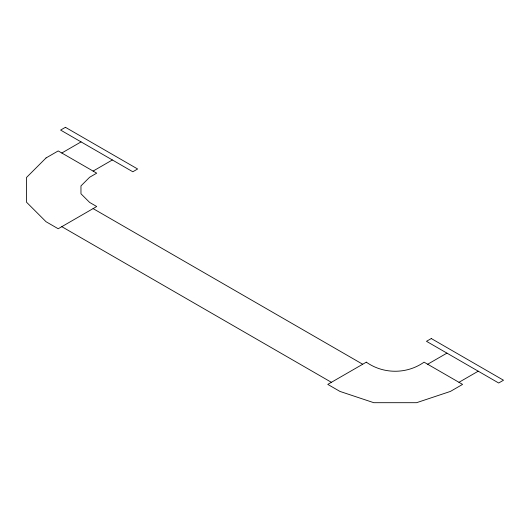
<?xml version="1.0" encoding="UTF-8"?>
<svg xmlns="http://www.w3.org/2000/svg" width="530" height="530" viewBox="0 0 530 530"><rect width="100%" height="100%" fill="white"/><g stroke="black" fill="none" stroke-linecap="round" stroke-linejoin="round"><path stroke-width="0.79" d="M61.811 153.011L81.07 141.894M93.101 171.077L112.36 159.961M427.677 364.242L446.936 353.126M458.973 382.309L478.226 371.192M93.101 208.601L362.692 364.242M61.811 226.668L331.396 382.309M46.037 157.953L26.5 177.49L26.5 202.188L46.037 221.726L58.201 228.748L96.712 206.514L89.623 202.42L80.964 193.768L80.964 185.911L89.623 177.258L96.712 173.164L58.201 150.931L46.037 157.953M65.422 127.306L60.605 130.082L132.818 171.773L137.634 168.99L65.422 127.306M366.303 362.162L327.785 384.396L339.949 391.418L373.789 402.694L416.58 402.694L450.421 391.418L462.577 384.396L424.066 362.162C406.914 374.279 383.455 374.279 366.303 362.162M431.287 338.537L426.478 341.313L498.684 383.005L503.5 380.229L431.287 338.537"/></g></svg>
